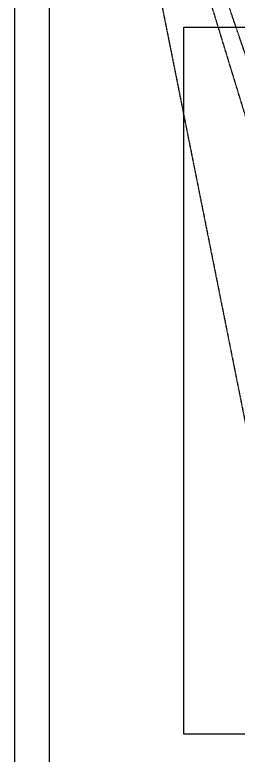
# Model space of a CAD drawing. Header units: millimetres. Extents: x 262481 to 2519995, y -394348 to 364571.
# Drawn here: x 1925995 to 1996884, y -21688 to 212825 of the extents above; entities that cross this region are included whole.
import ezdxf

# ---------------------------------------------------------------- set-up
doc = ezdxf.new("R2010")
doc.units = ezdxf.units.MM
doc.header["$LTSCALE"] = 65
doc.linetypes.add('XS-기초$0$HID', pattern=[2.3, 1.5, -0.8])
doc.layers.add('XS-기초$0$0106', color=30, linetype='XS-기초$0$HID', plot=False)
doc.layers.add('XS-기초$0$DEFPOINT', color=144, linetype='Continuous', plot=False)

msp = doc.modelspace()

# ---------------------------------------------------------------- linework, layer by layer
at = {"layer": 'XS-기초$0$0106'}
for p, q in [((2051170.5, 48454.4), (1942870.6, 364570.9)), ((1942870.6, 364570.9), (2000040.1, 79032.9)), ((2027308.1, 89004.1), (1942870.6, 364570.9))]:
    msp.add_line(p, q, dxfattribs=at)
at = {"layer": 'XS-기초$0$DEFPOINT'}
for points in [[(1925995.4, -98527.7), (1925995.4, 321972.3), (2222995.4, 321972.3), (2222995.4, -98527.7)], [(1936995.4, -85527.7), (1936995.4, 279472.3), (2211995.4, 279472.3), (2211995.4, -85527.7)], [(2174605.4, -15017.7), (1979605.4, -15017.7), (1979605.4, 208962.3), (2174605.4, 208962.3)]]:
    msp.add_lwpolyline(points, close=True, dxfattribs=at)

doc.saveas('drawing.dxf')
